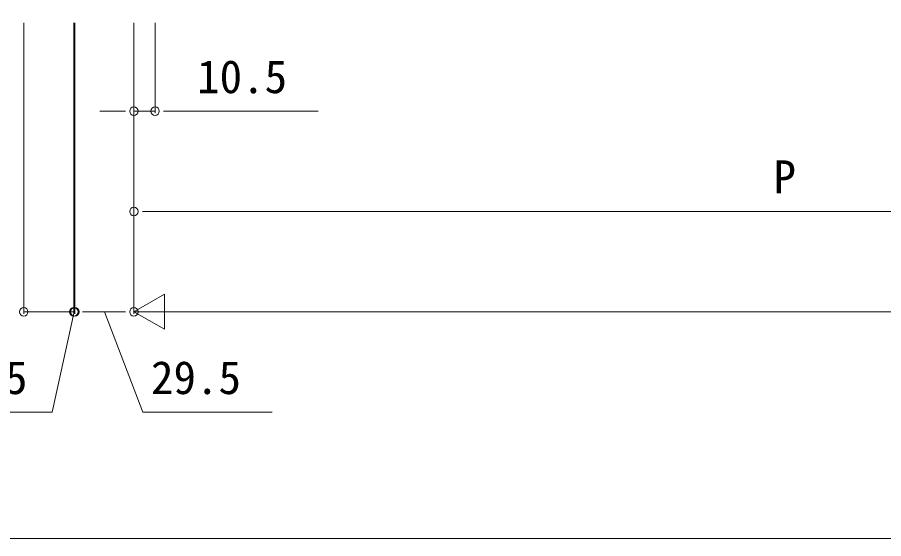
# Model space of a CAD drawing. Units: millimetres, scale not verified. Extents: x -990 to 990, y -1598 to 1604.
# Drawn here: x -738.2 to -306, y -1597.8 to -1337.9 of the extents above; entities that cross this region are included whole.
import ezdxf
from ezdxf.enums import TextEntityAlignment as Align

# ---------------------------------------------------------------- set-up
doc = ezdxf.new("R2010")
doc.units = ezdxf.units.MM
doc.header["$LTSCALE"] = 8
doc.layers.add('0-0_0', color=7, linetype='Continuous', lineweight=9)
doc.layers.add('0-5_YKK_13', color=6, linetype='Continuous', lineweight=9)
doc.styles.add('ＭＳ ゴシック', font='')
doc.styles.get('ＭＳ ゴシック').set_extended_font_data('MS Gothic')

msp = doc.modelspace()

# ---------------------------------------------------------------- linework, layer by layer
at = {"layer": '0-0_0'}
msp.add_lwpolyline([(990, -1597.8), (-990, -1597.8), (-990, 1522.2)], dxfattribs=at)
at = {"layer": '0-5_YKK_13'}
for p, q in [((-735, -1340.687), (-735, -1485.687)), ((-710, -1340.687), (-710, -1485.687)), ((-710, -1340.687), (-710, -1485.687)), ((-709.5, -1340.687), (-709.5, -1485.687)), ((-709.5, -1340.687), (-709.5, -1485.687)), ((-680, -1340.687), (-680, -1435.687)), ((-680, -1340.687), (-680, -1485.687)), ((-680, -1340.687), (-680, -1485.687)), ((-680, -1340.687), (-680, -1385.687)), ((-669.5, -1340.687), (-669.5, -1385.687)), ((-688.5, -1384.687), (-697, -1384.687)), ((-684.25, -1384.687), (-688.5, -1384.687)), ((-680, -1384.687), (-669.5, -1384.687)), ((-665.25, -1384.687), (-661, -1384.687)), ((-661, -1384.687), (-588.1, -1384.687)), ((-675.75, -1434.687), (-671.5, -1434.687)), ((-671.5, -1434.687), (-38.5, -1434.687)), ((-680, -1484.687), (-664.845, -1475.937)), ((-664.845, -1493.437), (-664.845, -1475.937)), ((-710, -1484.687), (-735, -1484.687)), ((-718.5, -1484.687), (-727, -1484.687)), ((-714.25, -1484.687), (-718.5, -1484.687)), ((-709.5, -1484.687), (-710, -1484.687)), ((-709.5, -1484.687), (-710, -1484.687)), ((-705.75, -1484.687), (-701.5, -1484.687)), ((-705.25, -1484.687), (-701, -1484.687)), ((-705.25, -1484.687), (-701, -1484.687)), ((-701.5, -1484.687), (-693, -1484.687)), ((-688.5, -1484.687), (-701, -1484.687)), ((-701, -1484.687), (-692.5, -1484.687)), ((-684.25, -1484.687), (-688.5, -1484.687)), ((-680, -1484.687), (-664.845, -1493.437)), ((-680, -1484.687), (-649.689, -1484.687)), ((-662.5, -1484.687), (275, -1484.687))]:
    msp.add_line(p, q, dxfattribs=at)
for points in [[(-709.75, -1484.687), (-720.81, -1534.687), (-770.81, -1534.687)], [(-694.75, -1484.687), (-675.5, -1534.687), (-611.1, -1534.687)]]:
    msp.add_lwpolyline(points, dxfattribs=at)
for centre, start, end in [((-680, -1384.687), 0, 180), ((-669.5, -1384.687), 0, 180), ((-680, -1384.687), 180, 0), ((-669.5, -1384.687), 180, 0), ((-680, -1434.687), 0, 180), ((-680, -1434.687), 180, 0), ((-735, -1484.687), 0, 180), ((-735, -1484.687), 180, 0), ((-710, -1484.687), 0, 180), ((-710, -1484.687), 0, 180), ((-710, -1484.687), 180, 0), ((-710, -1484.687), 180, 0), ((-709.5, -1484.687), 0, 180), ((-709.5, -1484.687), 0, 180), ((-709.5, -1484.687), 180, 0), ((-709.5, -1484.687), 180, 0), ((-680, -1484.687), 0, 180), ((-680, -1484.687), 180, 0)]:
    msp.add_arc(centre, 2.125, start, end, dxfattribs=at)

# ---------------------------------------------------------------- texts
at = {"layer": '0-5_YKK_13', "style": 'ＭＳ ゴシック'}
for s, p in [('10.5', (-648.5, -1380.687)), ('P', (-361, -1430.687)), ('0.5', (-766.81, -1530.687)), ('29.5', (-671.5, -1530.687))]:
    msp.add_text(s, height=16.5, dxfattribs=at).set_placement(p, align=Align.BOTTOM_LEFT)

doc.saveas('drawing.dxf')
